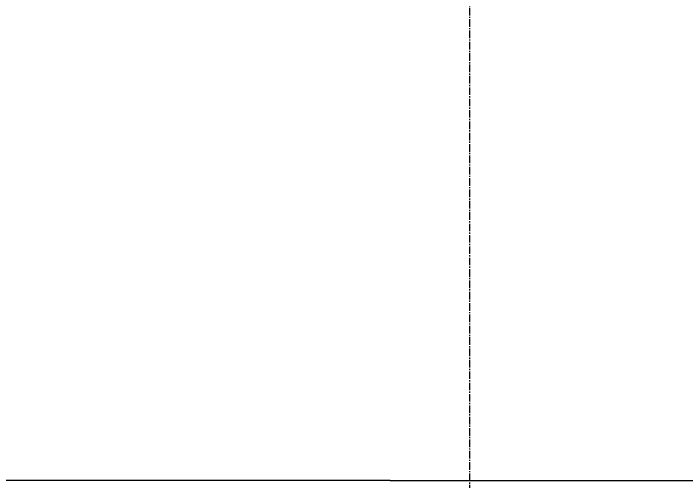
# Model space of a CAD drawing. Header units: millimetres. Extents: x -231292 to 573618, y -153144 to 564035.
# Drawn here: x 125781 to 127472, y 451202 to 452377 of the extents above; entities that cross this region are included whole.
import ezdxf
from ezdxf import colors
from ezdxf.entities.mleader import LeaderData, LeaderLine
from ezdxf.math import Vec2, Vec3

# ---------------------------------------------------------------- set-up
doc = ezdxf.new("R2010")
doc.units = ezdxf.units.MM
doc.linetypes.add('CENTER2', pattern=[28.575, 19.05, -3.175, 3.175, -3.175])
doc.layers.add('АР_Делит', color=250, linetype='Continuous', lineweight=0, plot=False)
doc.layers.add('АР_Стены ПЕНОблок', color=250, linetype='Continuous', lineweight=20)
doc.layers.add('РД_Оси_100', color=250, linetype='Continuous', lineweight=0)
doc.styles.add('style1', font='ARIALN.TTF')

# ---------------------------------------------------------------- blocks, each defined once
blk = doc.blocks.new('СОШ_2200_АР_ОСИ_М100_28.05.24')
at = {"layer": 'РД_Оси_100', "linetype": 'CENTER2'}
blk.add_lwpolyline([(76500, 139938.679), (76500, -6155)], dxfattribs=at)

msp = doc.modelspace()

# ---------------------------------------------------------------- linework, layer by layer
at = {"layer": 'АР_Стены ПЕНОблок', "linetype": 'Continuous', "lineweight": 20}
for q in [(125428.768, 451201.753), (146328.768, 451201.753)]:
    msp.add_line((126728.768, 451201.753), q, dxfattribs=at)

# ---------------------------------------------------------------- block references
at = {"layer": 'РД_Оси_100'}
msp.add_blockref('СОШ_2200_АР_ОСИ_М100_28.05.24', (50428.768, 366201.753), dxfattribs=at)

# ---------------------------------------------------------------- leaders
at = {"layer": 'АР_Делит'}
ml = msp.add_multileader_mtext('Standard', dxfattribs=at)
ml.set_content('предусмотреть лорбик_файерборд по мет.каркасу  от ФГ-15 до покрытия фермы/перекрытия', color=256, style='style1')
ml.set_leader_properties(color=256)
ml.build(insert=Vec2(0, 0))
ml.multileader.update_dxf_attribs({"has_dogleg": 0, "text_left_attachment_type": 6, "text_right_attachment_type": 6, "arrow_head_size": 500, "scale": 100})
ctx = ml.context
ctx.base_point, ctx.scale, ctx.char_height, ctx.arrow_head_size, ctx.landing_gap_size, ctx.plane_origin, ctx.plane_x_axis, ctx.plane_y_axis = Vec3(88386.092, 448523.465), 100, 300, 500, 50, Vec3(70706.091, 432922.418), Vec3(1, 0.00000001), Vec3(-0.00000001, 1)
ctx.left_attachment, ctx.right_attachment = 6, 6
notes = []
notes.append((ctx, [(1, (1, 1, 0), (88378.092, 448523.465), (1, 0.00000001), 8, [(0, [(97778.767, 450771.753)], 0, []), (1, [(62578.768, 519067.753)], 0, [])])]))
ctx.mtext.insert, ctx.mtext.text_direction, ctx.mtext.rotation, ctx.mtext.width, ctx.mtext.defined_height, ctx.mtext.flow_direction = Vec3(88436.092, 448906.753), Vec3(1, 0.00000001), 0.00000001, 4538.94863, 395.157, 5
for ctx, leaders in notes:
    for number, flags, end, landing, length, lines in leaders:
        leader = LeaderData()
        leader.index, (leader.has_last_leader_line, leader.has_dogleg_vector, leader.attachment_direction) = number, flags
        leader.last_leader_point, leader.dogleg_vector, leader.dogleg_length = Vec3(end), Vec3(landing), length
        for number, points, colour, breaks in lines:
            line = LeaderLine()
            line.index, line.vertices, line.color, line.breaks = number, Vec3.list(points), colors.encode_raw_color(colour), breaks
            leader.lines.append(line)
        ctx.leaders.append(leader)

doc.saveas('drawing.dxf')
